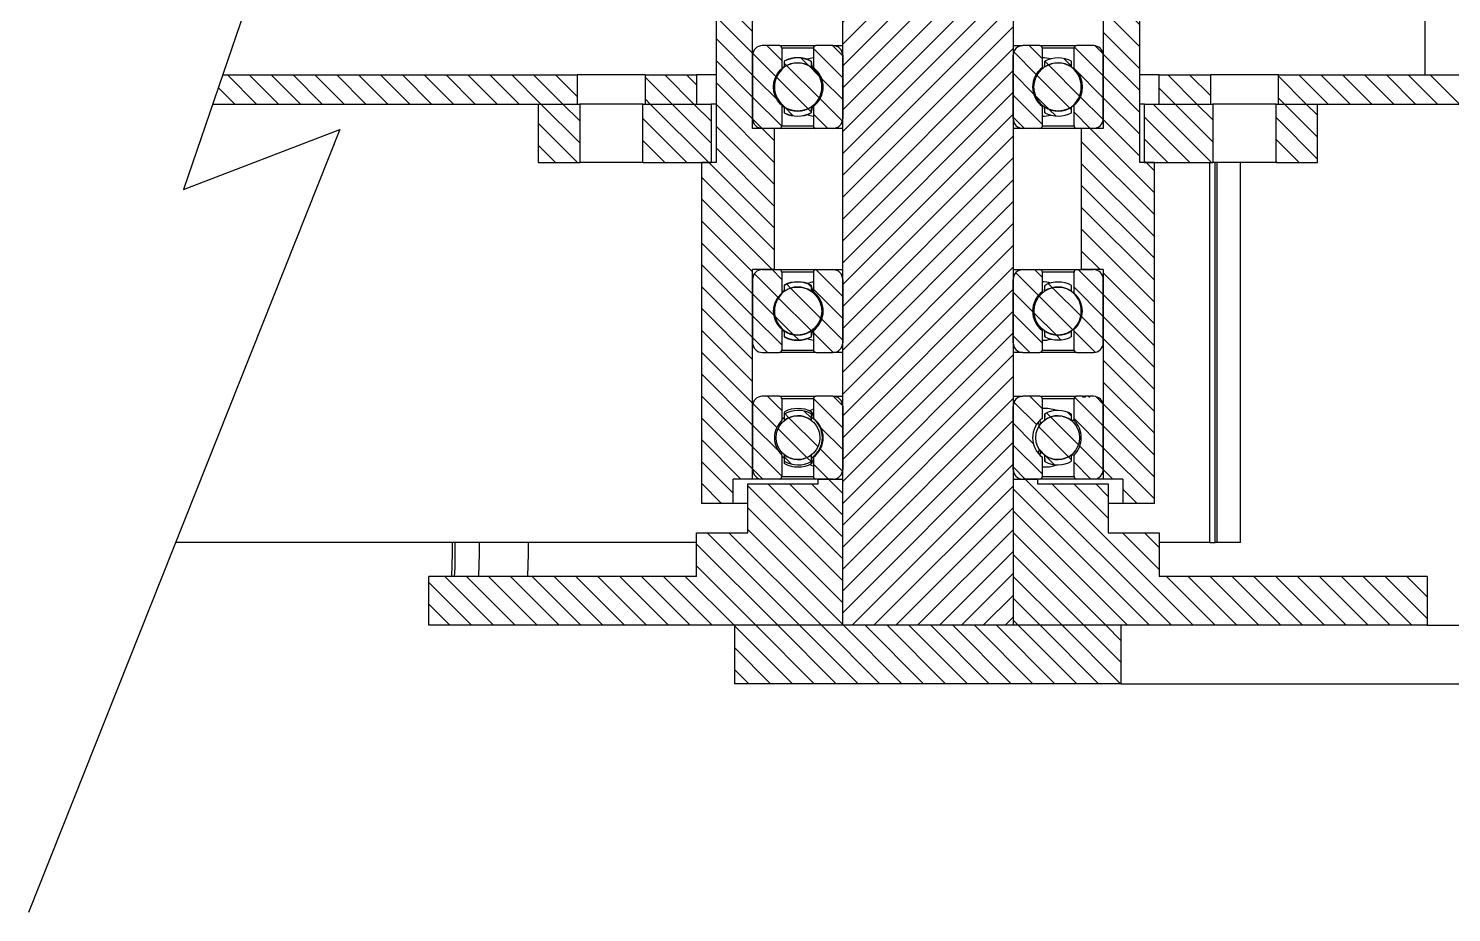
# Model space of a CAD drawing. Header units: millimetres. Extents: x -816 to 2660, y 734 to 4049.
# Drawn here: x 1186.1 to 1478.3, y 3095.2 to 3276.7 of the extents above; entities that cross this region are included whole.
import ezdxf

# ---------------------------------------------------------------- set-up
doc = ezdxf.new("R2010")
doc.units = ezdxf.units.MM
pattern_1 = [(315, (-58.5098, 5724.5555), (2.245064, 2.245064), [])]

msp = doc.modelspace()

# ---------------------------------------------------------------- hatches: boundary and pattern name
at = {"linetype": 'Continuous', "lineweight": 18}
h = msp.add_hatch(dxfattribs=at)
h.set_pattern_fill('ANSI31', color=2, style=0)
h.set_pattern_definition([(45, (-186.9378, 0), (-2.245064, 2.245064), [])])
h.paths.add_polyline_path([(1353.32, 3154.14), (1388.32, 3154.14), (1388.32, 3330.14), (1378.82, 3330.14), (1378.82, 3290.14), (1362.82, 3290.14), (1362.82, 3330.14), (1353.32, 3330.14)], flags=0)
h = msp.add_hatch(dxfattribs=at)
h.set_pattern_fill('ANSI31', angle=270, style=0)
h.set_pattern_definition(pattern_1)
h.paths.add_polyline_path([(1330.82, 3184.14), (1334.82, 3184.14), (1334.82, 3227.14), (1339.32, 3227.14), (1339.32, 3256.14), (1334.82, 3256.14), (1334.82, 3299.14), (1327.32, 3299.14), (1327.32, 3249.14), (1324.32, 3249.14), (1324.32, 3179.14), (1330.82, 3179.14)], flags=0)
h = msp.add_hatch(dxfattribs=at)
h.set_pattern_fill('ANSI31', angle=270, style=0)
h.set_pattern_definition(pattern_1)
h.paths.add_polyline_path([(1402.32, 3227.14), (1406.82, 3227.14), (1406.82, 3184.14), (1410.82, 3184.14), (1410.82, 3179.14), (1417.32, 3179.14), (1417.32, 3249.14), (1414.32, 3249.14), (1414.32, 3299.14), (1406.82, 3299.14), (1406.82, 3256.14), (1402.32, 3256.14)], flags=0)
h = msp.add_hatch(dxfattribs=at)
h.set_pattern_fill('ANSI31', angle=270, style=0)
h.set_pattern_definition(pattern_1)
edge = h.paths.add_edge_path(flags=0)
edge.add_arc((1336.82, 3271.14), 2, 90, 180)
edge.add_line((1334.82, 3271.14), (1334.82, 3258.14))
edge.add_arc((1336.82, 3258.14), 2, 180, 270)
edge.add_line((1336.82, 3256.14), (1340.32, 3256.14))
edge.add_arc((1340.32, 3256.64), 0.5, 270, 360)
edge.add_line((1340.82, 3256.64), (1340.82, 3261.06))
edge.add_arc((1344.32, 3264.64), 5, 134.427, 225.573, ccw=False)
edge.add_line((1340.82, 3268.21), (1340.82, 3272.64))
edge.add_arc((1340.32, 3272.64), 0.5, 0, 90)
edge.add_line((1340.32, 3273.14), (1336.82, 3273.14))
h = msp.add_hatch(dxfattribs=at)
h.set_pattern_fill('ANSI31', angle=270, style=0)
h.set_pattern_definition(pattern_1)
edge = h.paths.add_edge_path(flags=0)
edge.add_line((1353.32, 3258.14), (1353.32, 3271.14))
edge.add_arc((1351.32, 3271.14), 2, 0, 90)
edge.add_line((1351.32, 3273.14), (1347.82, 3273.14))
edge.add_arc((1347.82, 3272.64), 0.5, 90, 180)
edge.add_line((1347.32, 3272.64), (1347.32, 3268.64))
edge.add_arc((1344.32, 3264.64), 5, -53.1301, 53.1301, ccw=False)
edge.add_line((1347.32, 3260.64), (1347.32, 3256.64))
edge.add_arc((1347.82, 3256.64), 0.5, 180, 270)
edge.add_line((1347.82, 3256.14), (1351.32, 3256.14))
edge.add_arc((1351.32, 3258.14), 2, 270, 360)
h = msp.add_hatch(dxfattribs=at)
h.set_pattern_fill('ANSI31', angle=270, style=0)
h.set_pattern_definition(pattern_1)
edge = h.paths.add_edge_path(flags=0)
edge.add_line((1388.32, 3271.14), (1388.32, 3258.14))
edge.add_arc((1390.32, 3258.14), 2, 180, 270)
edge.add_line((1390.32, 3256.14), (1393.82, 3256.14))
edge.add_arc((1393.82, 3256.64), 0.5, 270, 360)
edge.add_line((1394.32, 3256.64), (1394.32, 3260.64))
edge.add_arc((1397.32, 3264.64), 5, 126.8699, 233.1301, ccw=False)
edge.add_line((1394.32, 3268.64), (1394.32, 3272.64))
edge.add_arc((1393.82, 3272.64), 0.5, 0, 90)
edge.add_line((1393.82, 3273.14), (1390.32, 3273.14))
edge.add_arc((1390.32, 3271.14), 2, 90, 180)
h = msp.add_hatch(dxfattribs=at)
h.set_pattern_fill('ANSI31', angle=270, style=0)
h.set_pattern_definition(pattern_1)
edge = h.paths.add_edge_path(flags=0)
edge.add_arc((1404.82, 3258.14), 2, 270, 360)
edge.add_line((1406.82, 3258.14), (1406.82, 3271.14))
edge.add_arc((1404.82, 3271.14), 2, 0, 90)
edge.add_line((1404.82, 3273.14), (1401.32, 3273.14))
edge.add_arc((1401.32, 3272.64), 0.5, 90, 180)
edge.add_line((1400.82, 3272.64), (1400.82, 3268.21))
edge.add_arc((1397.32, 3264.64), 5, -45.573, 45.573, ccw=False)
edge.add_line((1400.82, 3261.06), (1400.82, 3256.64))
edge.add_arc((1401.32, 3256.64), 0.5, 180, 270)
edge.add_line((1401.32, 3256.14), (1404.82, 3256.14))
h = msp.add_hatch(dxfattribs=at)
h.set_pattern_fill('ANSI31', angle=270, style=0)
h.set_pattern_definition(pattern_1)
edge = h.paths.add_edge_path(flags=0)
edge.add_line((1341.32, 3269.93), (1341.32, 3268.76))
edge.add_arc((1344.07, 3264.64), 4.96, 56.4367, 123.7647, ccw=False)
edge.add_line((1346.82, 3268.77), (1346.82, 3269.94))
edge.add_arc((1344.07, 3264.64), 5.97, 62.6381, 117.5189)
h = msp.add_hatch(dxfattribs=at)
h.set_pattern_fill('ANSI31', angle=270, style=0)
h.set_pattern_definition(pattern_1)
edge = h.paths.add_edge_path(flags=0)
edge.add_line((1394.82, 3269.94), (1394.82, 3268.77))
edge.add_arc((1397.56, 3264.64), 4.96, 56.2353, 123.5633, ccw=False)
edge.add_line((1400.32, 3268.76), (1400.32, 3269.93))
edge.add_arc((1397.56, 3264.64), 5.97, 62.4811, 117.3619)
h = msp.add_hatch(dxfattribs=at)
h.set_pattern_fill('ANSI31', angle=270, style=0)
h.set_pattern_definition(pattern_1)
h.paths.add_polyline_path([(1323.32, 3267.14), (1312.82, 3267.14), (1312.82, 3261.14), (1323.32, 3261.14)], flags=0)
h = msp.add_hatch(dxfattribs=at)
h.set_pattern_fill('ANSI31', angle=270, style=0)
h.set_pattern_definition(pattern_1)
edge = h.paths.add_edge_path(flags=0)
edge.add_arc((1344.07, 3264.64), 4.96, 270, 630)
h = msp.add_hatch(dxfattribs=at)
h.set_pattern_fill('ANSI31', angle=270, style=0)
h.set_pattern_definition(pattern_1)
edge = h.paths.add_edge_path(flags=0)
edge.add_arc((1397.56, 3264.64), 4.96, 270, 630)
h = msp.add_hatch(dxfattribs=at)
h.set_pattern_fill('ANSI31', angle=270, style=0)
h.set_pattern_definition(pattern_1)
h.paths.add_polyline_path([(1428.82, 3267.14), (1418.32, 3267.14), (1418.32, 3261.14), (1428.82, 3261.14)], flags=0)
h = msp.add_hatch(dxfattribs=at)
h.set_pattern_fill('ANSI31', angle=270, style=0)
h.set_pattern_definition(pattern_1)
h.paths.add_polyline_path([(1299.32, 3261.14), (1290.82, 3261.14), (1290.82, 3249.14), (1299.32, 3249.14)], flags=0)
h = msp.add_hatch(dxfattribs=at)
h.set_pattern_fill('ANSI31', angle=270, style=0)
h.set_pattern_definition(pattern_1)
h.paths.add_polyline_path([(1326.32, 3249.14), (1326.32, 3261.14), (1312.32, 3261.14), (1312.32, 3249.14)], flags=0)
h = msp.add_hatch(dxfattribs=at)
h.set_pattern_fill('ANSI31', angle=270, style=0)
h.set_pattern_definition(pattern_1)
h.paths.add_polyline_path([(1415.32, 3261.14), (1415.32, 3249.14), (1429.32, 3249.14), (1429.32, 3261.14)], flags=0)
h = msp.add_hatch(dxfattribs=at)
h.set_pattern_fill('ANSI31', angle=270, style=0)
h.set_pattern_definition(pattern_1)
h.paths.add_polyline_path([(1442.32, 3249.14), (1450.82, 3249.14), (1450.82, 3261.14), (1442.32, 3261.14)], flags=0)
h = msp.add_hatch(dxfattribs=at)
h.set_pattern_fill('ANSI31', angle=270, style=0)
h.set_pattern_definition(pattern_1)
edge = h.paths.add_edge_path(flags=0)
edge.add_line((1346.82, 3259.34), (1346.82, 3260.5))
edge.add_arc((1344.07, 3264.64), 4.96, 236.2353, 303.5633, ccw=False)
edge.add_line((1341.32, 3260.51), (1341.32, 3259.34))
edge.add_arc((1344.07, 3264.64), 5.97, 242.4811, 297.3619)
h = msp.add_hatch(dxfattribs=at)
h.set_pattern_fill('ANSI31', angle=270, style=0)
h.set_pattern_definition(pattern_1)
edge = h.paths.add_edge_path(flags=0)
edge.add_line((1400.32, 3259.34), (1400.32, 3260.51))
edge.add_arc((1397.56, 3264.64), 4.96, 236.4367, 303.7647, ccw=False)
edge.add_line((1394.82, 3260.5), (1394.82, 3259.34))
edge.add_arc((1397.56, 3264.64), 5.97, 242.6381, 297.5189)
h = msp.add_hatch(dxfattribs=at)
h.set_pattern_fill('ANSI31', angle=270, style=0)
h.set_pattern_definition(pattern_1)
edge = h.paths.add_edge_path(flags=0)
edge.add_arc((1336.82, 3225.14), 2, 90, 180)
edge.add_line((1334.82, 3225.14), (1334.82, 3212.14))
edge.add_arc((1336.82, 3212.14), 2, 180, 270)
edge.add_line((1336.82, 3210.14), (1340.32, 3210.14))
edge.add_arc((1340.32, 3210.64), 0.5, 270, 360)
edge.add_line((1340.82, 3210.64), (1340.82, 3215.06))
edge.add_arc((1344.32, 3218.64), 5, 134.427, 225.573, ccw=False)
edge.add_line((1340.82, 3222.21), (1340.82, 3226.64))
edge.add_arc((1340.32, 3226.64), 0.5, 0, 90)
edge.add_line((1340.32, 3227.14), (1336.82, 3227.14))
h = msp.add_hatch(dxfattribs=at)
h.set_pattern_fill('ANSI31', angle=270, style=0)
h.set_pattern_definition(pattern_1)
edge = h.paths.add_edge_path(flags=0)
edge.add_line((1353.32, 3212.14), (1353.32, 3225.14))
edge.add_arc((1351.32, 3225.14), 2, 0, 90)
edge.add_line((1351.32, 3227.14), (1347.82, 3227.14))
edge.add_arc((1347.82, 3226.64), 0.5, 90, 180)
edge.add_line((1347.32, 3226.64), (1347.32, 3222.64))
edge.add_arc((1344.32, 3218.64), 5, -53.1301, 53.1301, ccw=False)
edge.add_line((1347.32, 3214.64), (1347.32, 3210.64))
edge.add_arc((1347.82, 3210.64), 0.5, 180, 270)
edge.add_line((1347.82, 3210.14), (1351.32, 3210.14))
edge.add_arc((1351.32, 3212.14), 2, 270, 360)
h = msp.add_hatch(dxfattribs=at)
h.set_pattern_fill('ANSI31', angle=270, style=0)
h.set_pattern_definition(pattern_1)
edge = h.paths.add_edge_path(flags=0)
edge.add_line((1388.32, 3225.14), (1388.32, 3212.14))
edge.add_arc((1390.32, 3212.14), 2, 180, 270)
edge.add_line((1390.32, 3210.14), (1393.82, 3210.14))
edge.add_arc((1393.82, 3210.64), 0.5, 270, 360)
edge.add_line((1394.32, 3210.64), (1394.32, 3214.64))
edge.add_arc((1397.32, 3218.64), 5, 126.8699, 233.1301, ccw=False)
edge.add_line((1394.32, 3222.64), (1394.32, 3226.64))
edge.add_arc((1393.82, 3226.64), 0.5, 0, 90)
edge.add_line((1393.82, 3227.14), (1390.32, 3227.14))
edge.add_arc((1390.32, 3225.14), 2, 90, 180)
h = msp.add_hatch(dxfattribs=at)
h.set_pattern_fill('ANSI31', angle=270, style=0)
h.set_pattern_definition(pattern_1)
edge = h.paths.add_edge_path(flags=0)
edge.add_arc((1404.82, 3212.14), 2, 270, 360)
edge.add_line((1406.82, 3212.14), (1406.82, 3225.14))
edge.add_arc((1404.82, 3225.14), 2, 0, 90)
edge.add_line((1404.82, 3227.14), (1401.32, 3227.14))
edge.add_arc((1401.32, 3226.64), 0.5, 90, 180)
edge.add_line((1400.82, 3226.64), (1400.82, 3222.21))
edge.add_arc((1397.32, 3218.64), 5, -45.573, 45.573, ccw=False)
edge.add_line((1400.82, 3215.06), (1400.82, 3210.64))
edge.add_arc((1401.32, 3210.64), 0.5, 180, 270)
edge.add_line((1401.32, 3210.14), (1404.82, 3210.14))
h = msp.add_hatch(dxfattribs=at)
h.set_pattern_fill('ANSI31', angle=270, style=0)
h.set_pattern_definition(pattern_1)
edge = h.paths.add_edge_path(flags=0)
edge.add_arc((1344.08, 3218.64), 4.93, 270, 630)
h = msp.add_hatch(dxfattribs=at)
h.set_pattern_fill('ANSI31', angle=270, style=0)
h.set_pattern_definition(pattern_1)
edge = h.paths.add_edge_path(flags=0)
edge.add_line((1341.32, 3223.89), (1341.32, 3222.71))
edge.add_arc((1344.08, 3218.64), 4.93, 56.2621, 124.1174, ccw=False)
edge.add_line((1346.82, 3222.73), (1346.82, 3223.91))
edge.add_arc((1344.08, 3218.64), 5.94, 62.5655, 117.7292)
h = msp.add_hatch(dxfattribs=at)
h.set_pattern_fill('ANSI31', angle=270, style=0)
h.set_pattern_definition(pattern_1)
edge = h.paths.add_edge_path(flags=0)
edge.add_arc((1397.55, 3218.64), 4.93, 270, 630)
h = msp.add_hatch(dxfattribs=at)
h.set_pattern_fill('ANSI31', angle=270, style=0)
h.set_pattern_definition(pattern_1)
edge = h.paths.add_edge_path(flags=0)
edge.add_line((1394.82, 3223.91), (1394.82, 3222.73))
edge.add_arc((1397.55, 3218.64), 4.93, 55.8826, 123.7379, ccw=False)
edge.add_line((1400.32, 3222.71), (1400.32, 3223.89))
edge.add_arc((1397.55, 3218.64), 5.94, 62.2708, 117.4345)
h = msp.add_hatch(dxfattribs=at)
h.set_pattern_fill('ANSI31', angle=270, style=0)
h.set_pattern_definition(pattern_1)
edge = h.paths.add_edge_path(flags=0)
edge.add_line((1346.82, 3213.36), (1346.82, 3214.54))
edge.add_arc((1344.08, 3218.64), 4.93, 235.8826, 303.7379, ccw=False)
edge.add_line((1341.32, 3214.56), (1341.32, 3213.38))
edge.add_arc((1344.08, 3218.64), 5.94, 242.2708, 297.4345)
h = msp.add_hatch(dxfattribs=at)
h.set_pattern_fill('ANSI31', angle=270, style=0)
h.set_pattern_definition(pattern_1)
edge = h.paths.add_edge_path(flags=0)
edge.add_line((1400.32, 3213.38), (1400.32, 3214.56))
edge.add_arc((1397.55, 3218.64), 4.93, 236.2621, 304.1174, ccw=False)
edge.add_line((1394.82, 3214.54), (1394.82, 3213.36))
edge.add_arc((1397.55, 3218.64), 5.94, 242.5655, 297.7292)
h = msp.add_hatch(dxfattribs=at)
h.set_pattern_fill('ANSI31', angle=270, style=0)
h.set_pattern_definition(pattern_1)
edge = h.paths.add_edge_path(flags=0)
edge.add_arc((1336.82, 3199.14), 2, 90, 180)
edge.add_line((1334.82, 3199.14), (1334.82, 3186.14))
edge.add_arc((1336.82, 3186.14), 2, 180, 270)
edge.add_line((1336.82, 3184.14), (1340.32, 3184.14))
edge.add_arc((1340.32, 3184.64), 0.5, 270, 360)
edge.add_line((1340.82, 3184.64), (1340.82, 3189.06))
edge.add_arc((1344.32, 3192.64), 5, 134.427, 225.573, ccw=False)
edge.add_line((1340.82, 3196.21), (1340.82, 3200.64))
edge.add_arc((1340.32, 3200.64), 0.5, 0, 90)
edge.add_line((1340.32, 3201.14), (1336.82, 3201.14))
h = msp.add_hatch(dxfattribs=at)
h.set_pattern_fill('ANSI31', angle=270, style=0)
h.set_pattern_definition(pattern_1)
edge = h.paths.add_edge_path(flags=0)
edge.add_line((1353.32, 3186.14), (1353.32, 3199.14))
edge.add_arc((1351.32, 3199.14), 2, 0, 90)
edge.add_line((1351.32, 3201.14), (1347.82, 3201.14))
edge.add_arc((1347.82, 3200.64), 0.5, 90, 180)
edge.add_line((1347.32, 3200.64), (1347.32, 3196.64))
edge.add_arc((1344.32, 3192.64), 5, -53.1301, 53.1301, ccw=False)
edge.add_line((1347.32, 3188.64), (1347.32, 3184.64))
edge.add_arc((1347.82, 3184.64), 0.5, 180, 270)
edge.add_line((1347.82, 3184.14), (1351.32, 3184.14))
edge.add_arc((1351.32, 3186.14), 2, 270, 360)
h = msp.add_hatch(dxfattribs=at)
h.set_pattern_fill('ANSI31', angle=270, style=0)
h.set_pattern_definition(pattern_1)
edge = h.paths.add_edge_path(flags=0)
edge.add_line((1388.32, 3199.14), (1388.32, 3186.14))
edge.add_arc((1390.32, 3186.14), 2, 180, 270)
edge.add_line((1390.32, 3184.14), (1393.82, 3184.14))
edge.add_arc((1393.82, 3184.64), 0.5, 270, 360)
edge.add_line((1394.32, 3184.64), (1394.32, 3188.64))
edge.add_arc((1397.32, 3192.64), 5, 126.8699, 233.1301, ccw=False)
edge.add_line((1394.32, 3196.64), (1394.32, 3200.64))
edge.add_arc((1393.82, 3200.64), 0.5, 0, 90)
edge.add_line((1393.82, 3201.14), (1390.32, 3201.14))
edge.add_arc((1390.32, 3199.14), 2, 90, 180)
h = msp.add_hatch(dxfattribs=at)
h.set_pattern_fill('ANSI31', angle=270, style=0)
h.set_pattern_definition(pattern_1)
edge = h.paths.add_edge_path(flags=0)
edge.add_arc((1397.32, 3192.64), 5, -45.573, 45.573, ccw=False)
edge.add_line((1400.82, 3189.06), (1400.82, 3184.64))
edge.add_arc((1401.32, 3184.64), 0.5, 180, 270)
edge.add_line((1401.32, 3184.14), (1404.82, 3184.14))
edge.add_arc((1404.82, 3186.14), 2, 270, 360)
edge.add_line((1406.82, 3186.14), (1406.82, 3199.14))
edge.add_arc((1404.82, 3199.14), 2, 0, 90)
edge.add_line((1404.82, 3201.14), (1404.05, 3201.14))
edge.add_line((1404.05, 3201.14), (1404.05, 3201.04))
edge.add_line((1404.05, 3201.04), (1403.86, 3201.04))
edge.add_line((1403.86, 3201.04), (1403.86, 3201.14))
edge.add_line((1403.86, 3201.14), (1403.18, 3201.14))
edge.add_line((1403.18, 3201.14), (1403.18, 3201.04))
edge.add_line((1403.18, 3201.04), (1402.99, 3201.04))
edge.add_line((1402.99, 3201.04), (1402.99, 3201.14))
edge.add_line((1402.99, 3201.14), (1402.87, 3201.14))
edge.add_line((1402.87, 3201.14), (1402.87, 3201.04))
edge.add_line((1402.87, 3201.04), (1402.55, 3201.04))
edge.add_line((1402.55, 3201.04), (1402.55, 3201.14))
edge.add_line((1402.55, 3201.14), (1401.32, 3201.14))
edge.add_arc((1401.32, 3200.64), 0.5, 90, 180)
edge.add_line((1400.82, 3200.64), (1400.82, 3196.21))
h = msp.add_hatch(dxfattribs=at)
h.set_pattern_fill('ANSI31', angle=270, style=0)
h.set_pattern_definition(pattern_1)
edge = h.paths.add_edge_path(flags=0)
edge.add_arc((1344.16, 3192.64), 4.5, 270, 630)
h = msp.add_hatch(dxfattribs=at)
h.set_pattern_fill('ANSI31', angle=270, style=0)
h.set_pattern_definition(pattern_1)
edge = h.paths.add_edge_path(flags=0)
edge.add_line((1341.32, 3197.45), (1341.32, 3196.12))
edge.add_arc((1344.16, 3192.64), 4.5, 53.7157, 129.1766, ccw=False)
edge.add_line((1346.82, 3196.26), (1346.82, 3197.55))
edge.add_arc((1344.16, 3192.64), 5.59, 61.562, 120.5528)
h = msp.add_hatch(dxfattribs=at)
h.set_pattern_fill('ANSI31', angle=270, style=0)
h.set_pattern_definition(pattern_1)
edge = h.paths.add_edge_path(flags=0)
edge.add_arc((1397.48, 3192.64), 4.5, 270, 630)
h = msp.add_hatch(dxfattribs=at)
h.set_pattern_fill('ANSI31', angle=270, style=0)
h.set_pattern_definition(pattern_1)
edge = h.paths.add_edge_path(flags=0)
edge.add_line((1394.82, 3197.55), (1394.82, 3196.26))
edge.add_arc((1397.48, 3192.64), 4.5, 50.8234, 126.2843, ccw=False)
edge.add_line((1400.32, 3196.12), (1400.32, 3197.45))
edge.add_arc((1397.48, 3192.64), 5.59, 59.4472, 118.438)
h = msp.add_hatch(dxfattribs=at)
h.set_pattern_fill('ANSI31', angle=270, style=0)
h.set_pattern_definition(pattern_1)
edge = h.paths.add_edge_path(flags=0)
edge.add_line((1346.82, 3187.72), (1346.82, 3189.01))
edge.add_arc((1344.16, 3192.64), 4.5, 230.8234, 306.2843, ccw=False)
edge.add_line((1341.32, 3189.15), (1341.32, 3187.82))
edge.add_arc((1344.16, 3192.64), 5.59, 239.4472, 298.438)
h = msp.add_hatch(dxfattribs=at)
h.set_pattern_fill('ANSI31', angle=270, style=0)
h.set_pattern_definition(pattern_1)
edge = h.paths.add_edge_path(flags=0)
edge.add_line((1400.32, 3187.82), (1400.32, 3189.15))
edge.add_arc((1397.48, 3192.64), 4.5, 233.7157, 309.1766, ccw=False)
edge.add_line((1394.82, 3189.01), (1394.82, 3187.72))
edge.add_arc((1397.48, 3192.64), 5.59, 241.562, 300.5528)
h = msp.add_hatch(dxfattribs=at)
h.set_pattern_fill('ANSI31', color=4, angle=270, style=0)
h.set_pattern_definition(pattern_1)
h.paths.add_polyline_path([(1323.32, 3173.14), (1323.32, 3164.14), (1268.32, 3164.14), (1268.32, 3154.14), (1353.32, 3154.14), (1353.32, 3184.14), (1348.32, 3184.14), (1348.32, 3183.14), (1333.82, 3183.14), (1333.82, 3173.14)], flags=0)
h = msp.add_hatch(dxfattribs=at)
h.set_pattern_fill('ANSI31', color=4, angle=270, style=0)
h.set_pattern_definition(pattern_1)
h.paths.add_polyline_path([(1473.32, 3154.14), (1473.32, 3164.14), (1418.32, 3164.14), (1418.32, 3173.14), (1407.82, 3173.14), (1407.82, 3183.14), (1393.32, 3183.14), (1393.32, 3184.14), (1388.32, 3184.14), (1388.32, 3154.14)], flags=0)
h = msp.add_hatch(dxfattribs=at)
h.set_pattern_fill('ANSI31', angle=270, style=0)
h.set_pattern_definition(pattern_1)
h.paths.add_polyline_path([(1331.12, 3142.14), (1410.52, 3142.14), (1410.52, 3154.14), (1331.12, 3154.14)], flags=0)

# ---------------------------------------------------------------- linework, layer by layer
at = {"color": 5}
for p, q in [((1287.38, 3446.69), (1217.95, 3243.58)), ((1250.05, 3255.89), (1186.14, 3095.16)), ((1217.95, 3243.58), (1250.05, 3255.89))]:
    msp.add_line(p, q, dxfattribs=at)
at = {"color": 7, "linetype": 'Continuous', "lineweight": 25}
for p, q in [((1353.32, 3154.14), (1353.32, 3330.14)), ((1388.32, 3330.14), (1388.32, 3154.14)), ((1472.85, 3310.64), (1472.85, 3267.14)), ((1327.32, 3299.14), (1327.32, 3249.14)), ((1334.82, 3256.14), (1334.82, 3299.14)), ((1406.82, 3299.14), (1406.82, 3256.14)), ((1414.32, 3249.14), (1414.32, 3299.14)), ((1340.32, 3273.14), (1336.82, 3273.14)), ((1340.32, 3273.14), (1347.82, 3273.14)), ((1340.82, 3272.64), (1340.82, 3268.21)), ((1347.32, 3272.64), (1347.32, 3268.64)), ((1351.32, 3273.14), (1347.82, 3273.14)), ((1351.32, 3273.14), (1353.32, 3273.14)), ((1388.32, 3273.14), (1390.32, 3273.14)), ((1393.82, 3273.14), (1390.32, 3273.14)), ((1393.82, 3273.14), (1401.32, 3273.14)), ((1394.32, 3268.64), (1394.32, 3272.64)), ((1400.82, 3268.21), (1400.82, 3272.64)), ((1404.82, 3273.14), (1401.32, 3273.14)), ((1334.82, 3271.14), (1334.82, 3258.14)), ((1341.33, 3269.95), (1341.32, 3269.93)), ((1341.32, 3269.93), (1341.32, 3268.76)), ((1346.82, 3269.94), (1346.82, 3268.77)), ((1353.32, 3271.14), (1353.32, 3258.14)), ((1388.32, 3258.14), (1388.32, 3271.14)), ((1394.82, 3268.77), (1394.82, 3269.94)), ((1400.32, 3268.76), (1400.32, 3269.93)), ((1406.82, 3258.14), (1406.82, 3271.14)), ((1226, 3267.14), (1298.82, 3267.14)), ((1298.82, 3267.14), (1298.82, 3261.14)), ((1312.82, 3267.14), (1298.82, 3267.14)), ((1312.82, 3261.14), (1312.82, 3267.14)), ((1312.82, 3267.14), (1323.32, 3267.14)), ((1323.32, 3267.14), (1323.32, 3261.14)), ((1327.32, 3267.14), (1323.32, 3267.14)), ((1341.3, 3268.8), (1340.82, 3268.43)), ((1346.83, 3268.76), (1346.82, 3268.77)), ((1348.43, 3267.35), (1348.38, 3267.08)), ((1393.24, 3266.87), (1393.16, 3267.33)), ((1393.57, 3267.5), (1393.51, 3267.72)), ((1418.32, 3267.14), (1414.32, 3267.14)), ((1418.32, 3261.14), (1418.32, 3267.14)), ((1418.32, 3267.14), (1428.82, 3267.14)), ((1428.82, 3267.14), (1428.82, 3261.14)), ((1442.82, 3267.14), (1428.82, 3267.14)), ((1442.82, 3261.14), (1442.82, 3267.14)), ((1442.82, 3267.14), (1508.76, 3267.14)), ((1223.95, 3261.14), (1298.82, 3261.14)), ((1290.82, 3261.14), (1290.82, 3249.14)), ((1290.82, 3261.14), (1299.32, 3261.14)), ((1299.32, 3261.14), (1299.32, 3249.14)), ((1312.32, 3261.14), (1299.32, 3261.14)), ((1312.32, 3249.14), (1312.32, 3261.14)), ((1312.32, 3261.14), (1326.32, 3261.14)), ((1312.82, 3261.14), (1323.32, 3261.14)), ((1326.32, 3261.14), (1326.32, 3249.14)), ((1327.32, 3261.14), (1326.32, 3261.14)), ((1340.82, 3261.06), (1340.82, 3256.64)), ((1348.71, 3262.85), (1348.78, 3262.54)), ((1393.15, 3262.02), (1393.24, 3262.35)), ((1400.82, 3256.64), (1400.82, 3261.06)), ((1415.32, 3261.14), (1414.32, 3261.14)), ((1415.32, 3249.14), (1415.32, 3261.14)), ((1415.32, 3261.14), (1429.32, 3261.14)), ((1418.32, 3261.14), (1428.82, 3261.14)), ((1429.32, 3261.14), (1429.32, 3249.14)), ((1442.32, 3261.14), (1429.32, 3261.14)), ((1442.32, 3249.14), (1442.32, 3261.14)), ((1442.32, 3261.14), (1450.82, 3261.14)), ((1442.82, 3261.14), (1506.88, 3261.14)), ((1450.82, 3249.14), (1450.82, 3261.14)), ((1340.82, 3260.84), (1341.3, 3260.47)), ((1341.32, 3260.51), (1341.32, 3259.34)), ((1346.82, 3260.5), (1346.82, 3259.34)), ((1346.82, 3260.5), (1346.83, 3260.5)), ((1347.32, 3260.64), (1347.32, 3256.64)), ((1394.32, 3256.64), (1394.32, 3260.64)), ((1394.82, 3259.34), (1394.82, 3260.5)), ((1400.32, 3259.34), (1400.32, 3260.51)), ((1339.32, 3256.14), (1334.82, 3256.14)), ((1340.32, 3256.14), (1336.82, 3256.14)), ((1339.32, 3227.14), (1339.32, 3256.14)), ((1347.82, 3256.14), (1340.32, 3256.14)), ((1351.32, 3256.14), (1347.82, 3256.14)), ((1353.32, 3256.14), (1351.32, 3256.14)), ((1390.32, 3256.14), (1388.32, 3256.14)), ((1393.82, 3256.14), (1390.32, 3256.14)), ((1401.32, 3256.14), (1393.82, 3256.14)), ((1404.82, 3256.14), (1401.32, 3256.14)), ((1402.32, 3256.14), (1402.32, 3227.14)), ((1406.82, 3256.14), (1402.32, 3256.14)), ((1290.82, 3249.14), (1299.32, 3249.14)), ((1312.32, 3249.14), (1299.32, 3249.14)), ((1312.32, 3249.14), (1326.32, 3249.14)), ((1324.32, 3249.14), (1324.32, 3179.14)), ((1327.32, 3249.14), (1324.32, 3249.14)), ((1417.32, 3249.14), (1414.32, 3249.14)), ((1415.32, 3249.14), (1429.32, 3249.14)), ((1417.32, 3179.14), (1417.32, 3249.14)), ((1428.7, 3171.14), (1428.7, 3249.14)), ((1442.32, 3249.14), (1429.32, 3249.14)), ((1429.82, 3171.14), (1429.82, 3249.14)), ((1430.18, 3171.14), (1430.18, 3249.14)), ((1434.99, 3171.14), (1434.99, 3249.14)), ((1442.32, 3249.14), (1450.82, 3249.14)), ((1339.32, 3227.14), (1334.82, 3227.14)), ((1334.82, 3184.14), (1334.82, 3227.14)), ((1336.82, 3227.14), (1340.32, 3227.14)), ((1340.32, 3227.14), (1347.82, 3227.14)), ((1340.82, 3226.64), (1340.82, 3222.21)), ((1347.32, 3226.64), (1347.32, 3222.64)), ((1347.82, 3227.14), (1351.32, 3227.14)), ((1351.32, 3227.14), (1353.32, 3227.14)), ((1388.32, 3227.14), (1390.32, 3227.14)), ((1390.32, 3227.14), (1393.82, 3227.14)), ((1393.82, 3227.14), (1401.32, 3227.14)), ((1394.32, 3222.64), (1394.32, 3226.64)), ((1400.82, 3222.21), (1400.82, 3226.64)), ((1401.32, 3227.14), (1404.82, 3227.14)), ((1406.82, 3227.14), (1402.32, 3227.14)), ((1406.82, 3227.14), (1406.82, 3184.14)), ((1334.82, 3225.14), (1334.82, 3212.14)), ((1341.34, 3223.94), (1341.32, 3223.89)), ((1341.32, 3223.89), (1341.32, 3222.71)), ((1346.82, 3223.91), (1346.82, 3222.73)), ((1353.32, 3225.14), (1353.32, 3212.14)), ((1388.32, 3212.14), (1388.32, 3225.14)), ((1394.82, 3222.73), (1394.82, 3223.91)), ((1400.32, 3222.71), (1400.32, 3223.89)), ((1406.82, 3212.14), (1406.82, 3225.14)), ((1348.48, 3221.25), (1348.43, 3220.95)), ((1393.63, 3221.49), (1393.56, 3221.78)), ((1340.82, 3215.06), (1340.82, 3210.64)), ((1341.32, 3214.56), (1341.32, 3213.38)), ((1346.82, 3214.54), (1346.82, 3213.36)), ((1347.32, 3214.64), (1347.32, 3210.64)), ((1348.42, 3216.35), (1348.47, 3215.94)), ((1348.76, 3217.02), (1348.83, 3216.69)), ((1393.2, 3215.92), (1393.29, 3216.25)), ((1394.32, 3210.64), (1394.32, 3214.64)), ((1394.82, 3213.36), (1394.82, 3214.54)), ((1400.32, 3213.38), (1400.32, 3214.56)), ((1400.82, 3210.64), (1400.82, 3215.06)), ((1336.82, 3210.14), (1340.32, 3210.14)), ((1347.82, 3210.14), (1340.32, 3210.14)), ((1347.82, 3210.14), (1351.32, 3210.14)), ((1353.32, 3210.14), (1351.32, 3210.14)), ((1390.32, 3210.14), (1388.32, 3210.14)), ((1389.68, 3210.14), (1389.68, 3210.12)), ((1389.89, 3210.14), (1389.89, 3210.12)), ((1390.32, 3210.14), (1393.82, 3210.14)), ((1391.94, 3210.14), (1391.94, 3210.12)), ((1401.32, 3210.14), (1393.82, 3210.14)), ((1397.27, 3210.14), (1397.27, 3210.12)), ((1401.32, 3210.14), (1404.82, 3210.14)), ((1340.32, 3201.14), (1336.82, 3201.14)), ((1340.32, 3201.14), (1347.82, 3201.14)), ((1340.82, 3200.64), (1340.82, 3196.21)), ((1347.32, 3200.64), (1347.32, 3196.64)), ((1351.32, 3201.14), (1347.82, 3201.14)), ((1351.32, 3201.14), (1353.32, 3201.14)), ((1388.32, 3201.14), (1390.32, 3201.14)), ((1393.82, 3201.14), (1390.32, 3201.14)), ((1393.82, 3201.14), (1401.32, 3201.14)), ((1394.32, 3196.64), (1394.32, 3200.64)), ((1400.82, 3196.21), (1400.82, 3200.64)), ((1402.55, 3201.14), (1401.32, 3201.14)), ((1401.64, 3201.14), (1401.64, 3201.15)), ((1401.79, 3201.15), (1401.79, 3201.14)), ((1401.84, 3201.14), (1401.84, 3201.15)), ((1402.55, 3201.14), (1402.55, 3201.04)), ((1402.55, 3201.14), (1402.87, 3201.14)), ((1402.55, 3201.04), (1402.87, 3201.04)), ((1402.87, 3201.04), (1402.87, 3201.14)), ((1402.99, 3201.14), (1402.87, 3201.14)), ((1402.99, 3201.14), (1402.99, 3201.04)), ((1402.99, 3201.14), (1403.16, 3201.14)), ((1402.99, 3201.04), (1403.18, 3201.04)), ((1403.18, 3201.04), (1403.18, 3201.14)), ((1403.86, 3201.14), (1403.18, 3201.14)), ((1403.18, 3201.04), (1403.18, 3201.14)), ((1403.18, 3201.14), (1403.18, 3201.14)), ((1403.69, 3201.14), (1403.69, 3201.15)), ((1403.86, 3201.14), (1403.86, 3201.04)), ((1403.86, 3201.04), (1403.86, 3201.14)), ((1403.86, 3201.14), (1403.86, 3201.14)), ((1403.86, 3201.04), (1403.86, 3201.14)), ((1403.86, 3201.04), (1404.05, 3201.04)), ((1403.87, 3201.14), (1404.05, 3201.14)), ((1403.88, 3201.14), (1403.88, 3201.15)), ((1404.05, 3201.04), (1404.05, 3201.14)), ((1404.82, 3201.14), (1404.05, 3201.14)), ((1334.82, 3199.14), (1334.82, 3186.14)), ((1341.4, 3196.81), (1340.9, 3196.43)), ((1341.32, 3197.45), (1341.32, 3196.12)), ((1346.82, 3197.55), (1346.82, 3196.26)), ((1353.32, 3199.14), (1353.32, 3186.14)), ((1388.32, 3186.14), (1388.32, 3199.14)), ((1394.82, 3196.26), (1394.82, 3197.55)), ((1400.32, 3196.12), (1400.32, 3197.45)), ((1406.82, 3186.14), (1406.82, 3199.14)), ((1340.82, 3196.21), (1340.84, 3196.21)), ((1347.44, 3196.38), (1347.42, 3196.54)), ((1393.98, 3195.46), (1393.84, 3196.1)), ((1400.32, 3196.21), (1400.82, 3196.21)), ((1348.8, 3190.85), (1348.82, 3190.67)), ((1340.84, 3189.06), (1340.82, 3189.06)), ((1340.82, 3189.06), (1340.82, 3184.64)), ((1340.9, 3188.84), (1341.32, 3188.52)), ((1341.32, 3189.15), (1341.32, 3187.82)), ((1346.82, 3189.01), (1346.82, 3187.72)), ((1347.32, 3188.64), (1347.32, 3184.64)), ((1347.41, 3188.74), (1347.47, 3188.99)), ((1394.32, 3184.64), (1394.32, 3188.64)), ((1394.82, 3187.72), (1394.82, 3189.01)), ((1400.32, 3187.82), (1400.32, 3189.15)), ((1400.82, 3189.06), (1400.32, 3189.06)), ((1400.82, 3184.64), (1400.82, 3189.06)), ((1330.82, 3179.14), (1330.82, 3184.14)), ((1334.82, 3184.14), (1330.82, 3184.14)), ((1333.82, 3173.14), (1333.82, 3183.14)), ((1333.82, 3183.14), (1348.32, 3183.14)), ((1336.82, 3184.14), (1334.82, 3184.14)), ((1340.32, 3184.14), (1336.82, 3184.14)), ((1347.82, 3184.14), (1340.32, 3184.14)), ((1351.32, 3184.14), (1347.82, 3184.14)), ((1348.32, 3183.14), (1348.32, 3184.14)), ((1348.32, 3184.14), (1353.32, 3184.14)), ((1353.32, 3154.14), (1353.32, 3184.14)), ((1388.32, 3184.14), (1388.32, 3154.14)), ((1388.32, 3184.14), (1393.32, 3184.14)), ((1393.82, 3184.14), (1390.32, 3184.14)), ((1393.32, 3184.14), (1393.32, 3183.14)), ((1393.32, 3183.14), (1407.82, 3183.14)), ((1401.32, 3184.14), (1393.82, 3184.14)), ((1404.82, 3184.14), (1401.32, 3184.14)), ((1406.82, 3184.14), (1404.82, 3184.14)), ((1410.82, 3184.14), (1406.82, 3184.14)), ((1407.82, 3183.14), (1407.82, 3173.14)), ((1410.82, 3184.14), (1410.82, 3179.14)), ((1330.82, 3179.14), (1324.32, 3179.14)), ((1333.82, 3179.14), (1330.82, 3179.14)), ((1410.82, 3179.14), (1407.82, 3179.14)), ((1417.32, 3179.14), (1410.82, 3179.14)), ((1323.32, 3171.14), (1216.35, 3171.14)), ((1323.32, 3164.14), (1323.32, 3173.14)), ((1323.32, 3173.14), (1333.82, 3173.14)), ((1407.82, 3173.14), (1418.32, 3173.14)), ((1418.32, 3173.14), (1418.32, 3164.14)), ((1428.7, 3171.14), (1418.32, 3171.14)), ((1428.7, 3171.14), (1429.82, 3171.14)), ((1430.18, 3171.14), (1429.82, 3171.14)), ((1434.99, 3171.14), (1430.18, 3171.14)), ((1268.32, 3154.14), (1268.32, 3164.14)), ((1323.32, 3164.14), (1268.32, 3164.14)), ((1473.32, 3164.14), (1418.32, 3164.14)), ((1473.32, 3164.14), (1473.32, 3154.14)), ((1353.32, 3154.14), (1268.32, 3154.14)), ((1331.12, 3154.14), (1331.12, 3142.14)), ((1410.52, 3154.14), (1331.12, 3154.14)), ((1388.32, 3154.14), (1353.32, 3154.14)), ((1473.32, 3154.14), (1388.32, 3154.14)), ((1410.52, 3142.14), (1410.52, 3154.14)), ((1473.32, 3154.14), (1503.14, 3154.14)), ((1410.52, 3142.14), (1331.12, 3142.14)), ((1410.52, 3142.14), (1503.14, 3142.14))]:
    msp.add_line(p, q, dxfattribs=at)
at = {"color": 8, "linetype": 'Continuous', "lineweight": 25}
for p, q in [((1347.32, 3272.64), (1340.82, 3272.64)), ((1400.82, 3272.64), (1394.32, 3272.64)), ((1340.82, 3256.64), (1347.32, 3256.64)), ((1394.32, 3256.64), (1400.82, 3256.64)), ((1347.32, 3226.64), (1340.82, 3226.64)), ((1400.82, 3226.64), (1394.32, 3226.64)), ((1340.82, 3210.64), (1347.32, 3210.64)), ((1394.32, 3210.64), (1400.82, 3210.64)), ((1347.32, 3200.64), (1340.82, 3200.64)), ((1400.82, 3200.64), (1394.32, 3200.64)), ((1340.82, 3184.64), (1347.32, 3184.64)), ((1394.32, 3184.64), (1400.82, 3184.64))]:
    msp.add_line(p, q, dxfattribs=at)
at = {"color": 7, "linetype": 'Continuous', "lineweight": 18}
for p, q in [((1226.99, 3267.14), (1232.99, 3261.14)), ((1231.48, 3267.14), (1237.48, 3261.14)), ((1235.97, 3267.14), (1241.97, 3261.14)), ((1240.46, 3267.14), (1246.46, 3261.14)), ((1244.95, 3267.14), (1250.95, 3261.14)), ((1249.44, 3267.14), (1255.44, 3261.14)), ((1253.93, 3267.14), (1259.93, 3261.14)), ((1258.42, 3267.14), (1264.42, 3261.14)), ((1262.91, 3267.14), (1268.91, 3261.14)), ((1267.4, 3267.14), (1273.4, 3261.14)), ((1271.89, 3267.14), (1277.89, 3261.14)), ((1276.38, 3267.14), (1282.38, 3261.14)), ((1280.87, 3267.14), (1286.87, 3261.14)), ((1285.36, 3267.14), (1291.36, 3261.14)), ((1289.85, 3267.14), (1295.85, 3261.14)), ((1294.34, 3267.14), (1298.82, 3262.66)), ((1442.82, 3266.83), (1448.51, 3261.14)), ((1447, 3267.14), (1453, 3261.14)), ((1451.49, 3267.14), (1457.49, 3261.14)), ((1455.98, 3267.14), (1461.98, 3261.14)), ((1460.47, 3267.14), (1466.47, 3261.14)), ((1464.96, 3267.14), (1470.96, 3261.14)), ((1469.45, 3267.14), (1475.45, 3261.14)), ((1473.94, 3267.14), (1479.94, 3261.14)), ((1225.11, 3264.52), (1228.5, 3261.14)), ((1442.82, 3262.34), (1444.02, 3261.14))]:
    msp.add_line(p, q, dxfattribs=at)
at = {"color": 7, "linetype": 'Continuous', "lineweight": 25, "flags": 128}
for points in [[(1341.31, 3222.8), (1341.2, 3222.72), (1340.83, 3222.43)], [(1340.83, 3214.84), (1341.2, 3214.55), (1341.32, 3214.47)], [(1347.32, 3198.44), (1347.16, 3198.4), (1346.49, 3198.16)], [(1346.49, 3187.11), (1347.17, 3186.87), (1347.32, 3186.83)], [(1273.71, 3171.14), (1273.66, 3165.93), (1273.58, 3164.14)], [(1278.68, 3171.14), (1278.69, 3168.86), (1278.56, 3164.14)], [(1288.71, 3171.14), (1288.72, 3168.86), (1288.59, 3164.14)]]:
    msp.add_lwpolyline(points, dxfattribs=at)
at = {"color": 8, "linetype": 'Continuous', "lineweight": 25, "flags": 128}
msp.add_lwpolyline([(1273.16, 3171.14), (1273.17, 3168.89), (1273.03, 3164.14)], dxfattribs=at)
at = {"color": 7, "linetype": 'Continuous', "lineweight": 25}
for centre, radius in [((1344.07, 3264.64), 4.96), ((1397.56, 3264.64), 4.96), ((1344.08, 3218.64), 4.93), ((1397.55, 3218.64), 4.93), ((1344.16, 3192.64), 4.5), ((1397.48, 3192.64), 4.5)]:
    msp.add_circle(centre, radius, dxfattribs=at)
for centre, radius, start, end in [((1336.82, 3271.14), 2, 90, 180), ((1340.32, 3272.64), 0.5, 0, 90), ((1347.82, 3272.64), 0.5, 90, 180), ((1351.32, 3271.14), 2, 0, 90), ((1390.32, 3271.14), 2, 90, 180), ((1393.82, 3272.64), 0.5, 0, 90), ((1401.32, 3272.64), 0.5, 90, 180), ((1404.82, 3271.14), 2, 0, 90), ((1344.07, 3264.64), 6, 62.6804, 117.3208), ((1344.07, 3264.64), 5.97, 62.6381, 117.5189), ((1347.97, 3264.64), 6, 96.235, 108.9372), ((1394.29, 3264.64), 6, 73.5906, 89.7272), ((1397.56, 3264.64), 5.97, 62.4811, 117.3619), ((1344.32, 3264.64), 5, 134.427, 225.573), ((1344.07, 3264.64), 4.96, 56.4367, 123.7647), ((1344.07, 3264.64), 5, 303.9671, 56.3557), ((1344.32, 3264.64), 5, 306.8699, 53.1301), ((1397.32, 3264.64), 5, 126.8699, 233.1301), ((1397.56, 3264.64), 4.96, 56.2353, 123.5633), ((1397.32, 3264.64), 5, 314.427, 45.573), ((1336.82, 3258.14), 2, 180, 270), ((1344.07, 3264.64), 6, 242.6009, 297.3919), ((1344.07, 3264.64), 4.96, 236.2353, 303.5633), ((1344.07, 3264.64), 5.97, 242.4811, 297.3619), ((1347.97, 3264.64), 6, 251.0628, 263.765), ((1351.32, 3258.14), 2, 270, 0), ((1390.32, 3258.14), 2, 180, 270), ((1394.29, 3264.64), 6, 270.2728, 286.4094), ((1397.56, 3264.64), 4.96, 236.4367, 303.7647), ((1397.56, 3264.64), 5.97, 242.6381, 297.5189), ((1404.82, 3258.14), 2, 270, 0), ((1340.32, 3256.64), 0.5, 270, 0), ((1347.82, 3256.64), 0.5, 180, 270), ((1393.82, 3256.64), 0.5, 270, 0), ((1401.32, 3256.64), 0.5, 180, 270), ((1336.82, 3225.14), 2, 90, 180), ((1340.32, 3226.64), 0.5, 0, 90), ((1347.82, 3226.64), 0.5, 90, 180), ((1351.32, 3225.14), 2, 0, 90), ((1390.32, 3225.14), 2, 90, 180), ((1393.82, 3226.64), 0.5, 0, 90), ((1401.32, 3226.64), 0.5, 90, 180), ((1404.82, 3225.14), 2, 0, 90), ((1344.08, 3218.64), 6, 62.666, 117.3979), ((1344.08, 3218.64), 5.94, 62.5655, 117.7292), ((1344.08, 3218.64), 4.93, 56.2621, 124.1174), ((1348.09, 3218.64), 6, 97.3831, 109.5091), ((1394.4, 3218.64), 6, 73.6108, 90.7633), ((1397.55, 3218.64), 5.94, 62.2708, 117.4345), ((1397.55, 3218.64), 4.93, 55.8826, 123.7379), ((1344.32, 3218.64), 5, 134.427, 225.573), ((1344.08, 3218.64), 5, 0, 56.2612), ((1344.32, 3218.64), 5, 306.8699, 53.1301), ((1397.32, 3218.64), 5, 126.8699, 233.1301), ((1397.32, 3218.64), 5, 314.427, 45.573), ((1344.08, 3218.64), 5, 304.1453, 0), ((1344.08, 3218.64), 4.93, 235.8826, 303.7379), ((1397.55, 3218.64), 4.93, 236.2621, 304.1174), ((1336.82, 3212.14), 2, 180, 270), ((1344.08, 3218.64), 5.94, 242.2708, 297.4345), ((1344.08, 3218.64), 6, 242.6095, 297.4035), ((1348.09, 3218.64), 6, 250.4909, 262.6169), ((1351.32, 3212.14), 2, 270, 0), ((1390.32, 3212.14), 2, 180, 270), ((1394.4, 3218.64), 6, 269.2367, 286.3892), ((1397.55, 3218.64), 5.94, 242.5655, 297.7292), ((1404.82, 3212.14), 2, 270, 0), ((1340.32, 3210.64), 0.5, 270, 0), ((1347.82, 3210.64), 0.5, 180, 270), ((1393.82, 3210.64), 0.5, 270, 0), ((1401.32, 3210.64), 0.5, 180, 270), ((1336.82, 3199.14), 2, 90, 180), ((1340.32, 3200.64), 0.5, 0, 90), ((1347.82, 3200.64), 0.5, 90, 180), ((1351.32, 3199.14), 2, 0, 90), ((1390.32, 3199.14), 2, 90, 180), ((1393.82, 3200.64), 0.5, 0, 90), ((1401.32, 3200.64), 0.5, 90, 180), ((1404.82, 3199.14), 2, 0, 90), ((1344.16, 3192.64), 5.59, 61.562, 120.5528), ((1344.16, 3192.64), 4.5, 53.7157, 129.1766), ((1344.16, 3192.64), 6, 62.4213, 117.4447), ((1344.16, 3192.64), 5, 304.3296, 56.415), ((1344.32, 3192.64), 5, 306.8699, 53.1301), ((1397.32, 3192.64), 5, 126.8699, 233.1301), ((1395, 3192.64), 6, 68.4291, 96.5369), ((1397.48, 3192.64), 5.59, 59.4472, 118.438), ((1397.48, 3192.64), 4.5, 50.8234, 126.2843), ((1344.32, 3192.64), 5, 134.427, 225.573), ((1397.32, 3192.64), 5, 314.427, 45.573), ((1344.16, 3192.64), 4.5, 230.8234, 306.2843), ((1397.48, 3192.64), 4.5, 233.7157, 309.1766), ((1336.82, 3186.14), 2, 180, 270), ((1344.16, 3192.64), 5.59, 239.4472, 298.438), ((1344.16, 3192.64), 6, 242.5993, 297.6414), ((1351.32, 3186.14), 2, 270, 0), ((1390.32, 3186.14), 2, 180, 270), ((1395, 3192.64), 6, 263.4631, 291.5709), ((1397.48, 3192.64), 5.59, 241.562, 300.5528), ((1404.82, 3186.14), 2, 270, 0), ((1340.32, 3184.64), 0.5, 270, 0), ((1347.82, 3184.64), 0.5, 180, 270), ((1393.82, 3184.64), 0.5, 270, 0), ((1401.32, 3184.64), 0.5, 180, 270)]:
    msp.add_arc(centre, radius, start, end, dxfattribs=at)
for points, knots in [([(1347.14, 3268.58), (1347.13, 3268.64), (1347.05, 3269.17), (1346.91, 3269.72), (1346.83, 3270.01), (1346.82, 3269.95), (1346.82, 3269.94)], [0, 0, 0, 0, 0.05442, 0.468822, 0.858452, 1, 1, 1, 1]), ([(1394.82, 3269.94), (1394.81, 3269.87), (1394.8, 3269.71), (1394.73, 3269.28), (1394.68, 3268.78), (1394.67, 3268.68)], [0, 0, 0, 0, 0.331141, 0.860878, 1, 1, 1, 1]), ([(1348.76, 3266.71), (1348.74, 3266.65), (1348.71, 3266.54), (1348.69, 3266.41), (1348.69, 3266.35)], [0, 0, 0, 0, 0.569169, 1, 1, 1, 1]), ([(1348.36, 3262.25), (1348.37, 3262.13), (1348.38, 3261.99), (1348.41, 3261.89), (1348.42, 3261.87)], [0, 0, 0, 0, 0.845368, 1, 1, 1, 1]), ([(1393.5, 3261.43), (1393.51, 3261.44), (1393.55, 3261.56), (1393.56, 3261.71), (1393.57, 3261.85)], [0, 0, 0, 0, 0.1330201, 1, 1, 1, 1]), ([(1341.32, 3259.34), (1341.32, 3259.33), (1341.32, 3259.3), (1341.33, 3259.33), (1341.33, 3259.34)], [0, 0, 0, 0, 0.556551, 1, 1, 1, 1]), ([(1346.82, 3259.34), (1346.82, 3259.32), (1346.82, 3259.26), (1346.89, 3259.48), (1347.03, 3260.04), (1347.12, 3260.61), (1347.15, 3260.78)], [0, 0, 0, 0, 0.117997, 0.48185, 0.84456, 1, 1, 1, 1]), ([(1394.65, 3260.73), (1394.66, 3260.65), (1394.71, 3260.11), (1394.8, 3259.6), (1394.81, 3259.41), (1394.82, 3259.34)], [0, 0, 0, 0, 0.0873214, 0.6397653, 1, 1, 1, 1]), ([(1347.19, 3222.46), (1347.18, 3222.56), (1347.09, 3223.14), (1346.93, 3223.72), (1346.83, 3224.03), (1346.82, 3223.94), (1346.82, 3223.91)], [0, 0, 0, 0, 0.082991, 0.465371, 0.824895, 1, 1, 1, 1]), ([(1394.82, 3223.91), (1394.82, 3223.85), (1394.81, 3223.68), (1394.75, 3223.28), (1394.7, 3222.79), (1394.69, 3222.69)], [0, 0, 0, 0, 0.283235, 0.855, 1, 1, 1, 1]), ([(1346.84, 3222.76), (1346.83, 3222.78), (1346.82, 3222.8), (1346.82, 3222.74), (1346.82, 3222.73)], [0, 0, 0, 0, 0.7919382, 1, 1, 1, 1]), ([(1348.81, 3220.61), (1348.81, 3220.58), (1348.77, 3220.47), (1348.76, 3220.34), (1348.75, 3220.25)], [0, 0, 0, 0, 0.276344, 1, 1, 1, 1]), ([(1393.3, 3220.94), (1393.29, 3221.08), (1393.27, 3221.26), (1393.21, 3221.37), (1393.21, 3221.39)], [0, 0, 0, 0, 0.856435, 1, 1, 1, 1]), ([(1346.82, 3213.36), (1346.82, 3213.34), (1346.83, 3213.25), (1346.91, 3213.49), (1347.06, 3214.01), (1347.15, 3214.54), (1347.17, 3214.68)], [0, 0, 0, 0, 0.162713, 0.521174, 0.87851, 1, 1, 1, 1]), ([(1346.82, 3214.54), (1346.82, 3214.53), (1346.82, 3214.48), (1346.83, 3214.5), (1346.84, 3214.51)], [0, 0, 0, 0, 0.092596, 1, 1, 1, 1]), ([(1393.55, 3215.38), (1393.56, 3215.41), (1393.61, 3215.53), (1393.62, 3215.69), (1393.63, 3215.81)], [0, 0, 0, 0, 0.259451, 1, 1, 1, 1]), ([(1394.68, 3214.6), (1394.69, 3214.57), (1394.74, 3214.08), (1394.8, 3213.64), (1394.81, 3213.44), (1394.82, 3213.36)], [0, 0, 0, 0, 0.040918, 0.66528, 1, 1, 1, 1]), ([(1341.32, 3213.38), (1341.32, 3213.34), (1341.32, 3213.29), (1341.33, 3213.33), (1341.34, 3213.34)], [0, 0, 0, 0, 0.6994, 1, 1, 1, 1]), ([(1341.41, 3197.9), (1341.38, 3197.88), (1341.32, 3197.85), (1341.32, 3197.56), (1341.32, 3197.45)], [0, 0, 0, 0, 0.604958, 1, 1, 1, 1]), ([(1347.32, 3196.94), (1347.24, 3197.21), (1347.07, 3197.8), (1346.89, 3198.05), (1346.82, 3197.87), (1346.82, 3197.61), (1346.82, 3197.55)], [0, 0, 0, 0, 0.276274, 0.599448, 0.908209, 1, 1, 1, 1]), ([(1346.93, 3196.75), (1346.9, 3196.77), (1346.84, 3196.82), (1346.82, 3196.54), (1346.82, 3196.3), (1346.82, 3196.26)], [0, 0, 0, 0, 0.356307, 0.901085, 1, 1, 1, 1]), ([(1394.82, 3197.55), (1394.81, 3197.38), (1394.81, 3197.05), (1394.77, 3196.48), (1394.75, 3196.21)], [0, 0, 0, 0, 0.508743, 1, 1, 1, 1]), ([(1393.7, 3194.92), (1393.68, 3195.07), (1393.64, 3195.39), (1393.54, 3195.59), (1393.49, 3195.7)], [0, 0, 0, 0, 0.458273, 1, 1, 1, 1]), ([(1349.09, 3193.16), (1349.09, 3193.17), (1349.12, 3193.26), (1349.13, 3193.37), (1349.14, 3193.47)], [0, 0, 0, 0, 0.095193, 1, 1, 1, 1]), ([(1346.82, 3189.01), (1346.82, 3189.01), (1346.82, 3188.77), (1346.83, 3188.46), (1346.9, 3188.5), (1346.92, 3188.51)], [0, 0, 0, 0, 0.010394, 0.60123, 1, 1, 1, 1]), ([(1346.82, 3187.72), (1346.82, 3187.68), (1346.82, 3187.43), (1346.87, 3187.2), (1347.06, 3187.5), (1347.23, 3187.91), (1347.32, 3188.3), (1347.32, 3188.3)], [0, 0, 0, 0, 0.059722, 0.382009, 0.689922, 0.996866, 1, 1, 1, 1]), ([(1393.46, 3189.46), (1393.5, 3189.53), (1393.61, 3189.75), (1393.66, 3190.1), (1393.7, 3190.35)], [0, 0, 0, 0, 0.284842, 1, 1, 1, 1]), ([(1393.83, 3189.11), (1393.87, 3189.22), (1393.95, 3189.45), (1393.98, 3189.77), (1393.99, 3189.93)], [0, 0, 0, 0, 0.500181, 1, 1, 1, 1]), ([(1394.75, 3189.15), (1394.76, 3188.93), (1394.8, 3188.3), (1394.81, 3187.95), (1394.82, 3187.72)], [0, 0, 0, 0, 0.361597, 1, 1, 1, 1]), ([(1341.32, 3187.82), (1341.32, 3187.79), (1341.32, 3187.51), (1341.33, 3187.24), (1341.4, 3187.32), (1341.4, 3187.33)], [0, 0, 0, 0, 0.11661, 0.945826, 1, 1, 1, 1])]:
    msp.add_open_spline(points, degree=3, knots=knots, dxfattribs=at)

doc.saveas('drawing.dxf')
